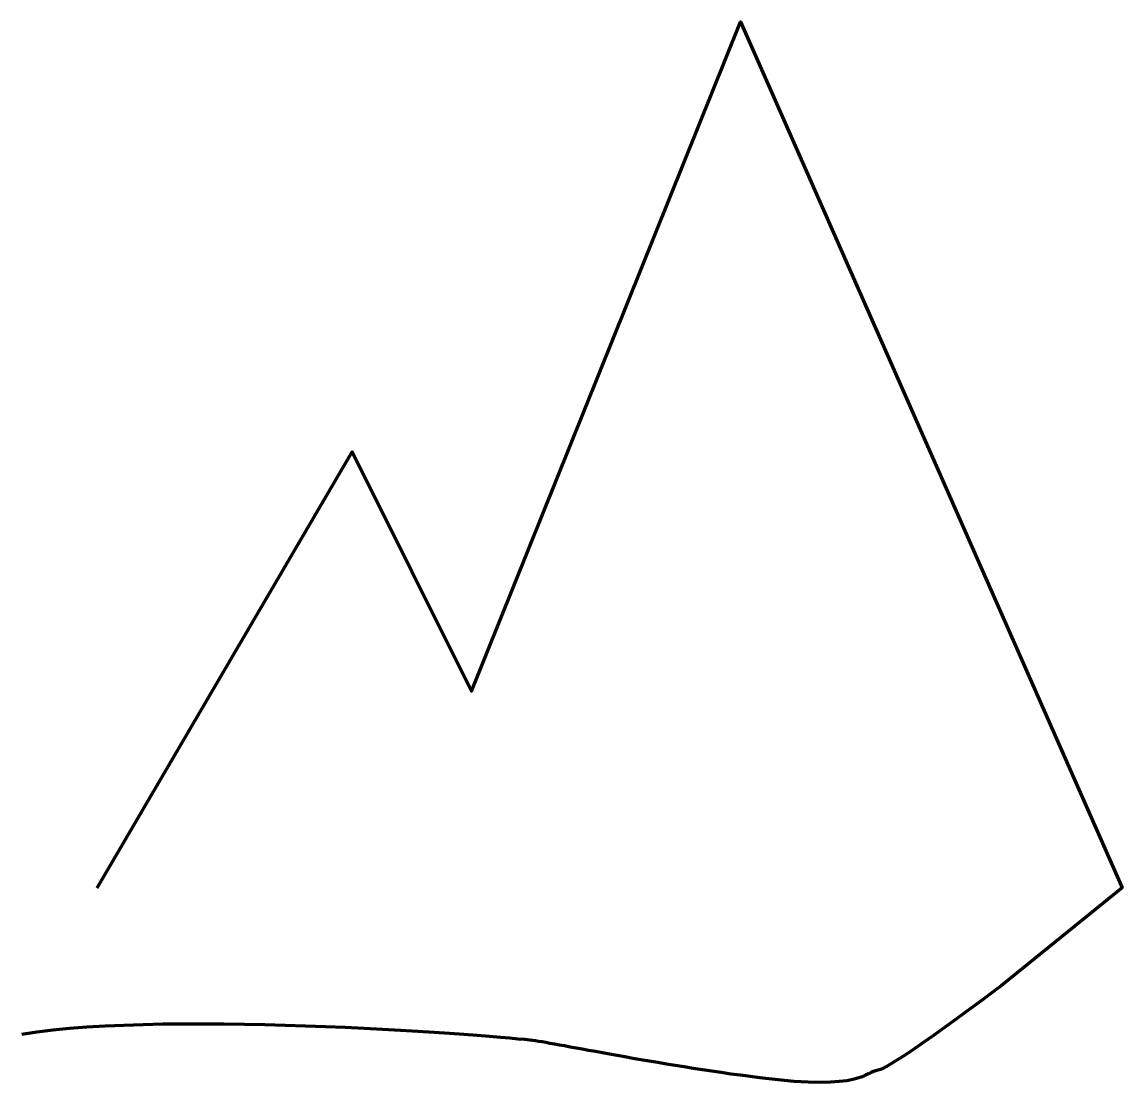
# Model space of a CAD drawing. Extents: x 1094 to 1934, y -1520 to -704.
import ezdxf

# ---------------------------------------------------------------- set-up
doc = ezdxf.new("R2010")
doc.units = 0
doc.header["$MEASUREMENT"] = 0
doc.layers.add('glacius_path', color=7, linetype='Continuous', lineweight=0)

msp = doc.modelspace()

# ---------------------------------------------------------------- linework, layer by layer
at = {"layer": 'glacius_path', "color": 7, "lineweight": 140}
msp.add_open_spline([(1151.64, -1364.78), (1151.64, -1364.78), (1346.35, -1032.07), (1346.35, -1032.07), (1346.35, -1032.07), (1437.2, -1214.71), (1437.2, -1214.71), (1437.2, -1214.71), (1642.65, -704.12), (1642.65, -704.12), (1642.65, -704.12), (1933.56, -1364.78), (1933.56, -1364.78), (1933.56, -1364.78), (1841.31, -1439.74), (1841.31, -1439.74), (1841.31, -1439.74), (1757.45, -1503.04), (1747.42, -1504.09), (1737.4, -1505.15), (1736.35, -1519.92), (1657.23, -1509.9), (1578.1, -1499.87), (1503.73, -1484.05), (1484.21, -1481.41), (1464.7, -1478.78), (1211.51, -1457.68), (1094.41, -1476.67)], degree=3, knots=[0, 0, 0, 0, 1, 1, 1, 2, 2, 2, 3, 3, 3, 4, 4, 4, 5, 5, 5, 6, 6, 6, 7, 7, 7, 8, 8, 8, 9, 9, 9, 9], dxfattribs=at)

doc.saveas('drawing.dxf')
